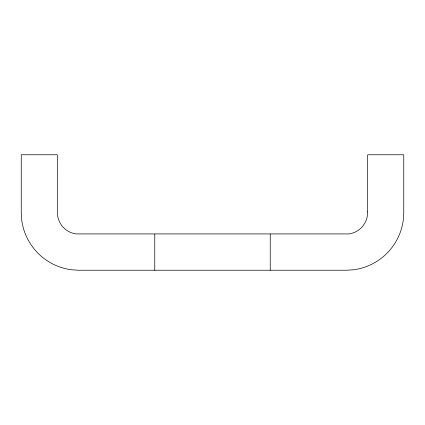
<?xml version="1.0" encoding="UTF-8"?>
<svg xmlns="http://www.w3.org/2000/svg" width="425" height="425" viewBox="0 0 425 425"><rect width="100%" height="100%" fill="white"/><g stroke="black" fill="none" stroke-linecap="round" stroke-linejoin="round"><path stroke-width="0.64" d="M270.236 234.148L270.236 270.236M154.764 234.148L154.764 270.236M367.668 211.91L367.439 215.321A21.611 21.611 0 0 1 348.835 233.925L76.165 233.925A21.611 21.611 0 0 1 57.561 215.321L57.333 154.764L21.25 154.764L21.25 213.09L21.707 220.038A57.773 57.773 0 0 0 71.442 269.779L78.397 270.236L346.603 270.236L353.558 269.779A57.773 57.773 0 0 0 403.293 220.038L403.75 213.09L403.75 154.764L367.668 154.764L367.668 211.91"/></g></svg>
